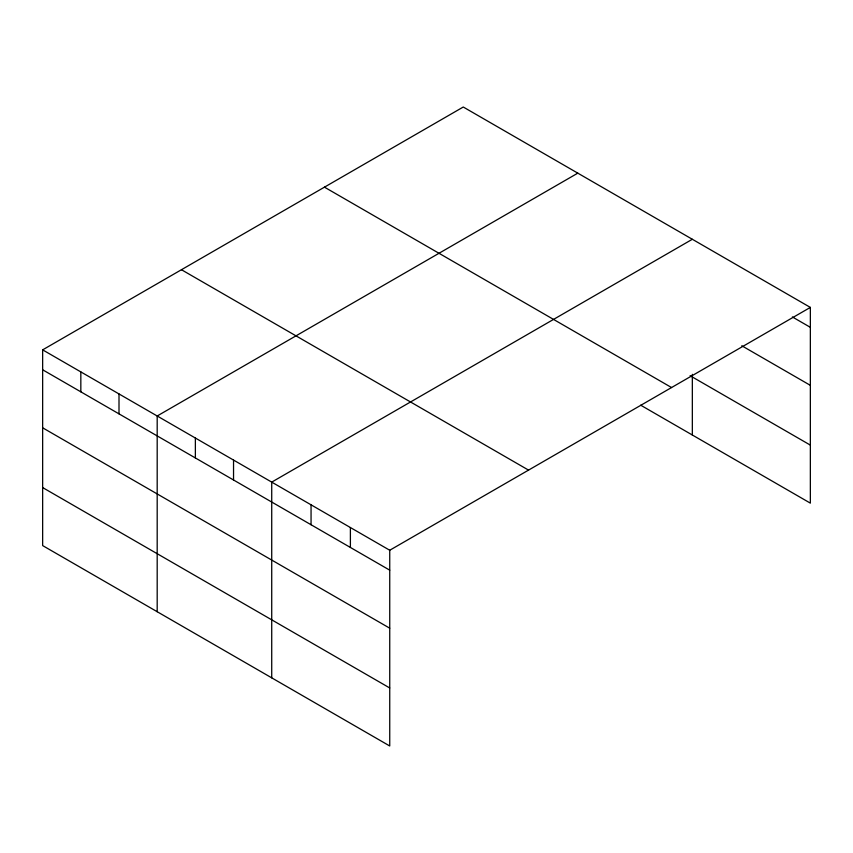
<?xml version="1.0" encoding="UTF-8"?>
<svg xmlns="http://www.w3.org/2000/svg" width="853" height="853" viewBox="0 0 853 853"><rect width="100%" height="100%" fill="white"/><g stroke="black" fill="none" stroke-linecap="round" stroke-linejoin="round"><path stroke-width="1.28" d="M640.688 405.186L810.35 503.142L810.35 307.411L463.264 107.02L42.65 349.858L42.65 545.589L389.736 745.98L389.736 550.249L42.65 349.858M577.801 173.148L157.187 415.987L157.187 611.718M692.337 239.277L271.723 482.116L271.723 677.847M389.736 550.249L810.35 307.411M792.373 316.943L810.35 327.328M741.79 345.764L810.35 385.343M690.098 375.693L810.35 445.117M324.46 187.159L671.546 387.539M181.454 269.719L528.54 470.11M42.65 369.786L389.736 570.167M42.65 427.801L389.736 628.192M42.65 487.575L389.736 687.966M692.337 374.339L692.337 435.009M350.391 527.538L350.391 547.455M311.057 504.827L311.057 524.755M233.541 460.076L233.541 479.994M195.369 438.026L195.369 457.954M119.004 393.947L119.004 413.865M80.832 371.908L80.832 391.826"/></g></svg>
